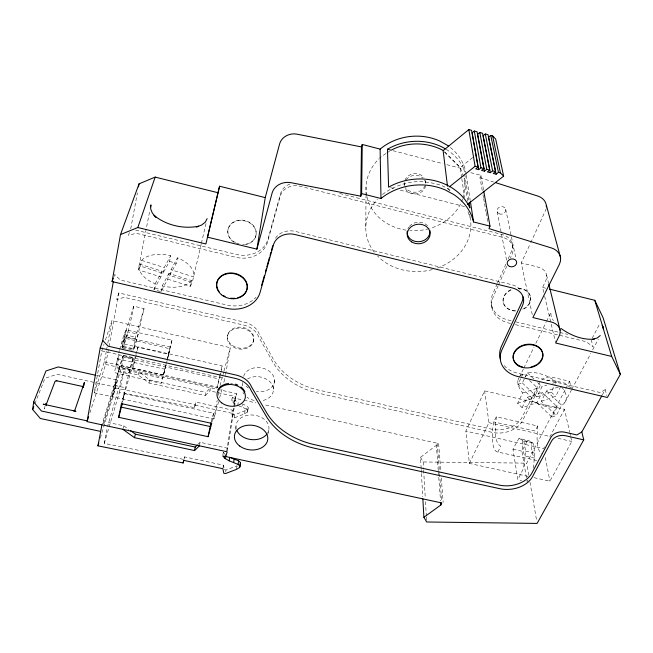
<?xml version="1.0" encoding="UTF-8"?>
<svg xmlns="http://www.w3.org/2000/svg" width="653" height="653" viewBox="0 0 653 653"><rect width="100%" height="100%" fill="white"/><g stroke="black" fill="none" stroke-linecap="round" stroke-linejoin="round"><path stroke-width="0.49" stroke-dasharray="3.27 2.45" d="M365.802 226.624L365.982 196.357M365.99 195.345L366.031 187.272M122.34 347.845L124.821 334.695L133.71 306.216L144.035 308.608L136.942 339.193L134.102 348.808L132.992 350.383M132.959 350.245L135.538 337.136L144.035 308.608M166.099 364.121A33.442 0.531 -77 0 0 164.221 372.047L163.552 374.879L116.267 364.635L118.324 354.628M533.346 468.144L534.889 453.19L533.036 443.085L528.391 440.449L518.898 438.424L512.972 449.207L517.853 479.694L521.551 480.51M519.143 438.359L523.869 441.012L525.624 451.117L523.6 468.193L517.853 479.694M268.342 433.38L268.979 427.797M273.427 389.212L274.48 380.079M109.133 426.94L119.523 392.102L194.463 407.692L195.753 402.052L232.264 410.117L231.758 413.251L232.59 417.642L234.174 417.993L244.606 413.839L247.454 412.092L248.32 407.545L246.573 405.88L242.418 403.929M247.454 412.092L248.32 407.545M236.541 469.344L237.055 465.793L239.316 464.463M244.606 413.839L245.063 410.704L247.903 408.966M247.879 410.672L246.124 409.007L246.573 405.88M44.975 406.248L44.6 408.851L45.318 406.958M253.454 341.658A13.305 10.497 8.8 0 0 236.582 328.304A13.305 10.497 8.8 0 0 231.554 345.837A13.305 10.497 8.8 0 0 253.454 341.658L253.593 340.752A13.289 10.497 8.9 0 0 236.729 327.414A13.289 10.497 8.9 0 0 231.717 344.939A13.289 10.497 8.9 0 0 253.593 340.752M246.124 409.007L241.953 407.048L242.304 404.713M167.666 358.162L169.984 348.792L124.576 338.156L123.441 343.813L168.645 354.359L169.976 348.808M235.488 429.478L236.337 423.919M242.655 382.699L242.23 385.433A15.827 12.097 6.9 0 1 243.185 383.213M225.742 471.784L226.028 470.013L237.055 465.793M234.174 417.993L234.664 414.859L245.063 410.704M226.681 451.06L235.088 398.248L236.419 393.579L220.102 389.939M227.326 450.913L234.198 407.594M234.354 406.607L236.419 393.579M223.008 467.826L223.432 465.173L184.521 456.863L183.852 459.434L104.227 443.395L107.337 427.47M233.905 403.26L234.403 400.15L232.199 397.644L231.693 400.754L233.905 403.26L237.749 405.513L238.231 402.395L234.403 400.15M222.853 455.059L223.277 452.415L226.362 453.043M255.829 236.125L255.894 235.709M223.84 382.413L225.416 375.573M225.587 374.577L230.305 347.698L111.949 320.599L105.28 340.474M114.267 276.423L114.626 274.423L120.307 280.039L226.746 304.992A28.863 23.59 10.8 0 0 256.041 297.262M218.575 401.677L213.833 419.014L94.22 392.796L101.778 350.881L104.007 344.253M211.89 422.45L213.564 413.227L124.372 393.604L121.711 402.73M220.51 374.953L220.836 373.141M221.008 372.234L222.159 365.9L138.02 346.849L135.408 355.795L132.665 369.165L216.992 387.996L220.257 375.883M227.562 335.691L227.726 334.793M213.833 419.014L217.196 400.338M218.078 395.424L218.608 392.477M218.788 391.49L219.318 388.543M126.29 330.002L124.772 336.956A33.638 2 -76.8 0 0 121.001 347.029M216.992 387.996L220.159 373.32M94.22 392.796L104.374 361.827L106.357 351.028M106.537 350.049L107.084 347.102M107.802 343.176L111.949 320.599M89.869 412.884L105.655 364.39L108.773 347.518M108.961 346.531L118.87 292.944L244.549 322.19A19.639 15.509 8.9 0 1 259.037 333.65L273.003 358.644A69.006 55.04 2.5 0 0 318.329 390.012L491.456 429.152A24.071 17.949 -6.6 0 0 522.139 417.202L539.639 382.413M130.714 228.934L137.383 192.872M199.434 445.819L200.104 442.301L227.75 448.268L227.195 450.178M205.287 395.538L209.907 390.886L210.503 387.792L205.899 392.437L205.287 395.538L149.015 383.042L138.183 374.904L123.588 371.655L107.533 426.474M103.819 423.846L115.05 387.049L116.463 379.842L96.726 375.467M167.748 279.158L190.341 286.324L191.664 280.627L168.98 273.436L167.748 279.158L160.948 291.736L153.961 289.524L155.169 283.729A27.85 15.721 12.2 0 1 139.383 264.041L162.099 271.248L160.891 276.986L138.256 269.811L149.774 210.78M100.284 438.13L115.548 387.996L119.556 367.492L102.243 423.846M140.436 266.13L141.562 260.384A27.85 15.721 12.2 0 1 170.76 255.658L169.543 261.314L162.94 273.272L140.436 266.13L138.256 269.811M123.752 355.379L122.552 356.873L119.597 366.496L115.124 383.988L112.585 396.82L121.474 367.647L123.784 355.379L133.792 357.754L131.375 369.859L122.854 399.073L129.882 368.79L132.714 359.158L133.792 357.632M133.71 306.216L131.033 319.644L126.641 336.85L123.67 346.449L122.389 347.984M163.544 374.871L164.768 369.182A33.597 0.531 -77 0 1 166.335 362.497M119.523 392.102L123.588 371.655M122.601 402.354L124.372 393.604M115.499 367.59L114.463 372.626L161.364 383.376L166.246 364.113L162.556 378.414L115.499 367.59L116.144 365.541A34.462 1.722 -76.1 0 0 119.899 355.134M132.665 369.165L136.461 354.457M137.236 350.653L138.02 346.849M183.983 459.508L184.521 456.863M194.463 407.692L195.753 402.052M228.052 229.342L228.142 228.925M162.94 273.272L164.156 267.55L170.76 255.658M160.948 291.736L162.181 285.949L168.98 273.436M201.157 244.304L192.227 282.561L169.756 275.435L170.996 269.73L177.477 257.796A27.85 15.721 12.2 0 1 193.549 276.88L170.996 269.73M119.621 349.575L123.956 334.565L126.062 329.871L172.057 340.131L170.539 346.996A33.442 0.531 -77 0 0 167.764 357.264M169.756 275.435L176.237 263.445L177.477 257.796M201.385 243.316L205.997 223.571M167.658 358.366L168.645 354.359M166.703 362.252L167.184 360.309M118.74 352.995L119.36 350.539M149.015 383.042L149.831 379.964L139.04 371.843L138.183 374.904M221.155 369.606L222.159 365.9M220.02 385.613L223.718 372.006M223.979 371.035L230.305 347.698M211.246 421.756L213.564 413.227M219.628 397.824L222.257 388.192M122.854 429.323L123.833 425.846L108.308 422.491M104.227 443.395L108.847 427.911M103.15 423.275L116.463 379.842M546.381 208.536L530.734 242.753M118.87 292.944L116.634 299.539L124.225 297.335L244.059 325.178A19.712 15.533 8.9 0 1 258.604 336.662L272.636 361.705A69.275 55.138 2.5 0 0 318.142 393.122L491.897 432.327A24.153 17.974 -6.5 0 0 522.702 420.369L540.276 385.531A9.942 7.452 -9.6 0 1 541.541 383.727M124.576 338.156L123.85 340.85A34.462 1.722 -76.1 0 1 122.054 347.559M116.291 364.635L117.026 361.811A33.638 2 -76.8 0 1 119.083 353.869M129.441 232.525L128.486 235.219L136.338 233.309L235.823 257.282A27.002 22.765 11.8 0 0 267.575 241.92L280.219 196.259A16.529 14.39 7.7 0 1 300.282 186.285L502.59 237.317A16.276 13.493 -11.2 0 1 512.058 254.286L510.417 258M34.878 403.815L44.91 378.324L57.138 374.275L115.05 387.049M482.257 190.652L479.971 177.673L480.91 175.306L469.507 172.335M170.515 347.053L124.772 336.956M497.202 283.818L492.713 294.005A26.161 20.929 -10.6 0 0 507.895 319.946L511.813 320.892M497.61 282.896L506.173 263.453M508.205 258.825L511.47 251.421A16.211 13.46 -11.3 0 0 502.035 234.492L338.099 193.076M498.125 285.826L493.203 296.96A26.267 20.969 -10.6 0 0 508.434 322.957L510.401 323.431M498.533 284.904L506.728 266.351M438.261 470.584L436.367 445.273L437.281 443.248L263.836 404.648M528.048 476.364L469.385 463.41L465.85 431.127L484.599 390.886L564.478 409.333L569.563 431.723M532.26 314.575L521.233 262.906L530.301 243.667M543.753 292.381L542.586 287.418L545.761 280.7A13.272 10.709 -12.5 0 0 538.382 267.191L521.233 262.906M536.717 460.447L497.978 452.08A32.683 9.917 -78.3 0 1 493.676 421.911L496.296 416.834L537.778 425.985L537.607 428.646A32.65 11.297 -78.3 0 0 541.313 453.819M469.385 463.41L488.95 422.662L484.599 390.886M518.066 379.891L518.955 378.063M519.396 377.148L523.396 368.929M523.845 368.014L534.064 346.996M535.835 343.339L546.055 322.329M546.504 321.415L550.944 312.281L551.059 316.134L553.32 320.672M497.978 452.08C497.839 450.456 502.239 446.644 499.847 445.379A32.83 10.015 -78.2 0 1 496.076 419.504L496.296 416.834M529.534 380.421L537.607 388.111L532.448 398.354L517.943 384.356L522.931 374.128L525.869 376.92M517.943 384.356L522.367 382.96L524.865 377.85M525.29 377.001L527.371 372.749A26.136 14.39 26.5 0 1 556.429 381.981L555.564 383.67M536.913 402.664L551.867 417.096L557.254 406.835L542.129 392.412L536.913 402.664L522.098 407.676L517.633 403.293L522.743 392.951A26.136 14.39 26.5 0 1 518.711 378.12M522.098 407.676L527.265 397.326L542.129 392.412M190.341 286.324L192.227 282.561M522.367 382.96L536.872 396.885L542.047 386.666L546.839 385.107M561.58 386.927A26.136 14.39 26.5 0 1 561.686 405.293L556.283 415.537L541.337 401.171L546.561 390.951L559.988 386.511M536.872 396.885L551.214 392.11L555.132 384.511M526.432 477.792L521.927 451.215L527.085 441.273L528.391 440.449M541.337 401.171L555.679 396.33L560.943 386.192M528.783 475.204L526.71 463.148L565.367 389.417M565.841 388.519L569.612 381.319L552.479 377.295A9.901 7.444 -9.6 0 0 541.729 379.801M592.189 338.262L599.732 323.872M564.731 402.689L571.359 390.159M571.832 389.261L590.769 353.469M592.663 349.886L598.344 339.144M544.545 446.832L543.598 448.619L465.85 431.127M549.769 437.012L564.478 409.333M528.032 479.979L527.102 481.734L526.604 478.78M534.015 477.686L549.924 481.196L571.783 441.452L570.673 436.588M153.961 289.524L160.891 276.986M602.295 394.983L605.217 389.702L606.857 395.538M155.169 283.729L162.099 271.248M198.014 444.334L200.104 442.301M461.655 177.632L460.177 167.592L472.796 157.446M421.161 468.503L420.532 457.329L436.367 445.273M386.013 153.504L381.752 156.263A49.546 43.416 -6.4 0 0 379.605 158.197M386.862 152.949L390.265 150.745M382.519 194.488C393.612 185.901 407.301 181.567 421.275 181.485C431.666 182.848 443.82 183.901 451.378 191.982M605.217 389.702L600.197 392.543L517.478 373.149A28.006 21.614 -9.5 0 1 503.855 365.256M551.867 417.096L556.283 415.537M517.633 403.293L532.448 398.354M522.743 392.951L537.607 388.111M552.593 383.229L556.429 381.981M420.532 457.329L423.152 461.965L526.71 463.148M537.778 425.985L534.978 430.988L493.676 421.911M115.548 387.996L195.108 404.574M232.199 397.644L243.022 400.011M231.693 400.754L234.598 401.358L235.929 396.681L209.907 390.886M224.338 469.654L226.028 470.013M117.279 358.856L164.768 369.182M195.116 405.17L231.758 413.251M234.664 414.859L233.088 414.508L232.264 410.117M149.831 379.964L205.899 392.437M114.797 385.433L125.156 387.719M525.624 451.117L534.889 453.19M512.972 449.207L521.927 451.215M104.374 361.827L217.514 387.115M119.597 366.496L129.882 368.79M121.474 367.647L131.375 369.859M105.655 364.39L219.139 389.719M244.01 400.232L255.903 402.885M122.356 347.984L128.135 349.29M129.106 349.51L131.996 350.163M523.869 441.012L533.036 443.085M101.778 350.881L224.893 378.56M122.552 356.873L132.714 359.158M135.285 360.154L218.665 378.887M124.821 334.695L135.538 337.136M126.641 336.85L136.942 339.193M488.95 422.662L550.087 436.53M557.972 438.318L571.783 441.452M123.67 346.449L134.102 348.808M135.653 230.125L236.362 254.425A26.887 22.716 11.8 0 0 267.991 239.104L280.594 193.541A16.464 14.358 7.7 0 1 291.311 183.615M515.739 321.839L558.886 332.255M559.866 332.491L567.71 334.385M515.331 324.623L586.239 341.707L593.177 346.947L591.243 340.066M542.586 287.418L546.52 288.389M390.543 187.689L394.445 188.684M400.346 190.194L465.214 206.74M393.073 150.696L442.897 163.658M446.799 164.67L463.981 169.143L464.585 173.118M479.971 177.673L493.562 181.999M169.543 261.314L176.237 263.445M141.562 260.384L164.156 267.55M238.59 405.823L241.953 407.048M123.833 425.846L128.796 429.413M570.567 387.776L564.657 383.107L553.164 380.405A9.942 7.452 -9.6 0 0 545.565 381.017M551.214 392.11L555.679 396.33M527.371 372.749L533.974 379.009M537.639 382.487L542.047 386.666M546.561 390.951L561.686 405.293M447.729 188.162L451.345 191.68M444.513 151.806L460.136 167.323L463.483 176.334M444.546 152.076L460.177 167.592M223.277 452.415L225.636 454.986M467.956 211.662L470.07 217.269A52.615 44.984 -5.5 0 1 436.906 268.187M546.577 275.093L548.504 282.969M569.612 381.319L571.31 388.355M544.684 296.356L555.434 342.017M569.783 432.694L570.453 435.616M530.489 296.805L530.587 297.246A13.909 11.125 -10.6 0 1 522.498 309.702M505.683 209.164L511.217 235.864M511.421 236.851L515.731 257.617M512.319 244.393L512.907 247.25M223.432 465.173L223.979 467.858M545.32 457.5L549.924 481.196M497.178 211.67L501.398 233.464M501.586 234.46L506.573 260.212M480.91 175.306L483.587 190.252M503.202 302.127L503.275 302.568M482.967 194.651L483.498 197.647M483.669 198.643L484.379 202.634M484.55 203.638L485.963 211.621M486.142 212.625L488.077 223.612M529.999 482.232L536.586 520.4M491.497 304.935L491.978 307.914M466.16 174.327L465.703 171.347A51.693 45.449 -6.6 0 0 449.501 146.835M466.315 175.322L470.168 200.128M464.74 174.114L468.854 200.977M467.646 201.214L464.152 178.138A49.546 43.416 -6.4 0 1 463.05 197.924M469.613 214.257L470.07 217.269M461.81 178.636L464.618 197.712M425.511 182.465L425.356 180.718A10.611 9.322 -6.6 0 1 425.568 183.142M438.628 443.55L440.751 470.878M441.297 477.963L443.175 502.247M437.281 443.248L439.502 472.592M439.583 473.605L441.812 502.949M438.334 471.597L440.53 500.965M423.152 461.965L423.577 469.091M423.634 470.103L425.25 497.578M425.487 501.643L426.327 515.886M426.385 516.907L426.621 520.972M421.218 469.523L421.389 472.568M421.446 473.588L422.76 496.949M404.509 184.538L404.411 182.791A10.611 9.322 -6.6 0 0 404.656 185.215M557.254 406.835A26.136 14.39 26.5 0 1 527.265 397.326M520.417 375.859A26.136 14.39 26.5 0 1 522.931 374.128M275.525 238.157A17.696 14.962 7.1 0 1 295.327 231.423L511.789 284.708A17.394 13.974 -10 0 1 520.425 289.989M166.948 359.901A33.597 0.531 -77 0 1 172.057 340.131M233.913 242.19A14.301 12.081 11.8 0 1 232.754 222.853A14.301 12.081 11.8 0 1 254.817 228.207A14.301 12.081 11.8 0 1 244.467 244.753M518.351 288.593A13.909 11.125 -10.6 0 1 530.579 297.188M515.478 311.057A13.909 11.125 -10.6 0 1 503.153 301.784A13.909 11.125 -10.6 0 1 512.94 289.369M425.062 185.55A10.611 9.322 -6.6 0 1 415.863 192.194A10.611 9.322 -6.6 0 1 405.603 187.468M404.893 180.375A10.611 9.322 -6.6 0 1 413.659 173.69A10.611 9.322 -6.6 0 1 423.985 177.738M191.664 280.627A27.85 15.721 12.2 0 1 162.181 285.949M446.244 149.349A52.134 45.694 -6.4 0 1 463.981 169.143M425.634 185.705A10.636 9.338 -6.5 0 1 412.778 193.843A10.636 9.338 -6.5 0 1 404.991 182.122M406.158 179.869A10.636 9.338 -6.5 0 1 423.013 178.196M424.589 180.179A10.636 9.338 -6.5 0 1 425.723 184.897M518.262 288.161A13.901 11.125 -10.6 0 1 530.481 296.748A13.901 11.125 -10.6 0 1 522.408 309.261M515.388 310.616A13.901 11.125 -10.6 0 1 503.071 301.343A13.901 11.125 -10.6 0 1 512.858 288.928M235.578 242.671A14.293 12.072 11.8 0 1 232.378 222.763A14.293 12.072 11.8 0 1 255.135 228.289A14.293 12.072 11.8 0 1 242.712 244.402M239.047 243.928A14.293 12.072 11.8 0 1 236.41 243.055M247.495 378.993A15.827 12.097 6.9 0 1 271.509 383.678A15.827 12.097 6.9 0 1 262.286 400.624M254.188 400.452A15.827 12.097 6.9 0 1 247.005 397.212M243.838 393.971A15.827 12.097 6.9 0 1 242.965 392.486M243.626 376.324A15.656 12.048 7 0 1 261.91 367.957A15.656 12.048 7 0 1 274.244 382.544A15.656 12.048 7 0 1 256.433 391.474M248.336 388.045A15.656 12.048 7 0 1 246.303 386.192M407.905 228.664A11.436 9.746 -5.3 0 1 408.802 227.113M409.358 226.395A11.436 9.746 -5.3 0 1 427.544 225.767M462.748 198.83A49.546 43.416 -6.4 0 1 429.968 228.395M429.037 228.664A49.546 43.416 -6.4 0 1 409.847 230.542M406.003 230.117A49.546 43.416 -6.4 0 1 366.904 196.659M366.708 195.737A49.546 43.416 -6.4 0 1 378.911 158.867M432.335 269.583A52.615 44.984 -5.5 0 1 377.63 256.058M374.3 252.229A52.615 44.984 -5.5 0 1 377.385 199.353M230.599 383.466A14.252 10.807 8.3 0 1 232.468 383.597M236.239 428.727A16.562 12.301 6.7 0 1 254.482 415.202A16.562 12.301 6.7 0 1 267.518 433.217M522.343 440.13L522.335 443.387A32.544 11.011 -78 0 0 524.228 454.431L525.094 456.096L534.391 458.071L533.517 456.439A32.511 11.289 -78 0 1 531.509 445.387L531.501 442.212L522.343 440.13M134.632 345.992L133.734 349.331L123.254 346.947L124.16 343.69A33.776 1.747 -76.4 0 1 127.4 333.226L127.906 331.912L138.224 334.156L137.734 335.511A33.736 1.412 -76.5 0 0 134.632 345.992M133.073 358.644L132.2 361.884A34.242 1.469 -76.5 0 1 129.106 372.422L128.592 373.875L118.307 371.484L118.846 370.063A34.291 1.812 -76.5 0 0 122.078 359.542L122.952 356.375L133.073 358.644M499.21 213.825A4.44 3.755 -13.5 0 0 505.83 210.135A4.44 3.755 -13.5 0 0 499.243 207.262A4.44 3.755 -13.5 0 0 499.21 213.825"/><path stroke-width="0.98" d="M256.89 249.144L265.24 197.614L219.579 186.219L207.499 237.153L256.89 249.144L272.179 192.766C274.489 185.06 283.337 181.224 290.879 182.677L360.783 196.178L361.631 193.598L362.244 144.468L380.119 149.113A51.693 45.449 -6.6 0 1 439.575 140.958L447.183 145.178A51.693 45.449 -6.6 0 1 448.742 146.272M360.783 196.178L361.468 146.917L362.244 144.468M546.398 206.968C546.716 201.989 542.774 197.688 538.227 196.21L495.505 182.611M546.422 205.401L560.592 257.706L560.519 260.98L559.45 264.179L532.897 317.554L551.336 322.027A14.284 11.109 -11.1 0 1 559.148 336.058L555.67 343.013L611.681 356.44L620.35 374.308L607.404 397.489L518.098 376.593A28.128 21.655 -9.4 0 1 501.969 349.747L522.473 305.604A17.476 13.999 -9.9 0 0 512.425 287.973L294.993 234.533A17.778 14.995 7 0 0 273.444 244.908L260.09 292.397A28.985 23.639 10.8 0 1 226.126 308.273L112.087 281.59L120.503 234.566L139.048 183.852L155.161 177.102L218.037 192.741M100.464 431.38L40.315 418.483L32.65 409.48L33.678 401.995L45.963 370.953L58.248 366.945L95.738 375.255M239.561 467.564L240.508 462.569L238.639 460.863L229.734 457.288L229.187 460.822L238.125 464.405L240.002 466.111L239.561 467.564L236.541 469.344L225.465 473.564L223.783 473.205L222.869 468.715L183.795 460.389L183.134 462.969L97.942 445.844L101.941 424.817M240.002 466.111L240.508 462.569M238.125 464.405L238.639 460.863M233.668 462.406L234.198 458.863M229.187 460.822L225.073 458.52L225.497 455.867M83.804 385.882L84.384 382.47L74.907 410.035L73.03 410.713L75.928 411.268L43.212 404.191L46.518 404.974L45.359 403.636M113.369 281.435L102.741 340.523L100.203 347.992L87.029 421.609L227.187 451.794L225.799 456.578L222.706 455.941L225.073 458.52M208.087 436.694L211.719 423.373L121.442 403.644L118.683 417.316L208.087 436.694L210.984 422.703M138.493 186.864L139.048 183.852M150.549 206.838L150.933 204.862L150.647 208.838L152.329 213.049L155.887 217.22L153.977 215.359C166.221 225.334 183.134 229.252 198.585 226.232L197.051 226.787M122.854 429.323L134.485 437.673L194.553 450.57L195.239 447.052L197.32 445.02M118.683 417.316L122.405 403.334M183.134 462.969L183.673 460.316M219.579 186.219L205.891 243.977L137.824 227.53L120.503 234.566M134.485 437.673L135.416 434.18L130.453 430.605M265.24 197.614L279.647 143.782C281.729 136.591 289.883 132.755 296.952 134.159L361.468 146.917M261.657 285.279L264.375 275.607M265.461 271.746L266.277 268.84M266.816 266.906L269.534 257.241M270.081 255.307L270.897 252.409M271.436 250.474L272.799 245.642M97.942 445.844L98.815 442.946M87.347 420.638L88.612 416.761M137.824 227.53L155.161 177.102M112.087 281.59L113.361 278.007M46.037 405.056L55.056 381.336L56.893 380.715M32.65 409.48L33.768 406.648M483.767 191.247L489.995 226.126L488.958 228.599L551.818 248.091C556.185 249.487 559.89 253.062 560.592 257.706M601.805 395.865L581.831 431.951L583.741 439.877L537.101 523.412L426.687 521.992L423.903 517.266L440.832 505.014L441.812 502.949L225.799 456.578M207.148 218.633L205.262 222.191L201.565 225.065L196.284 227.056M194.553 450.57L199.434 445.819M478.657 169.649L472.152 132.812L474.307 131.049L477.057 131.784L483.881 168.58L480.959 167.813L478.657 169.649L475.735 168.882L478.037 167.054L471.556 130.322L468.805 129.588L443.126 150.663L447.485 186.187M490.321 172.686L483.122 135.726L485.293 133.971L488.028 134.698L495.545 171.617L492.631 170.857L490.321 172.686L487.407 171.927L489.717 170.098L482.551 133.236L479.8 132.51L477.637 134.273L484.493 171.168L481.579 170.409L483.881 168.58M467.377 204.511L503.634 176.155L495.66 139.048L492.615 135.914L490.77 135.424L488.599 137.179L496.133 174.204L493.227 173.445L495.545 171.617M449.297 186.913L475.106 166.286L478.037 167.054M600.238 335.569L597.209 337.976L592.704 339.323M484.493 171.168L486.803 169.339L489.717 170.098M496.133 174.204L498.451 172.376L500.41 172.89L503.634 176.155M581.831 431.951L576.836 434.947L564.649 432.172A10.562 7.624 -8.8 0 0 550.903 437.388L531.975 472.943A25.63 18.341 -5.9 0 1 499.227 485.081L314.966 444.766A73.707 56.607 2.5 0 1 266.53 412.549L251.495 386.829A20.969 15.941 8.3 0 0 235.953 375.018L108.12 346.18L102.741 340.523M594.385 339.119C582.362 340.221 570.591 335.316 560.951 328.451M86.996 420.826L41.392 410.998L33.678 401.995M135.416 434.18L195.239 447.052M121.613 407.219L209.956 426.491M56.085 380.658L83.478 386.674M100.203 347.992L235.39 378.43A21.059 15.966 8.3 0 1 251.005 390.265L266.114 416.026A74.018 56.697 2.5 0 0 314.754 448.301L499.725 488.681A25.736 18.366 -5.9 0 0 532.603 476.535L551.63 440.938A10.603 7.632 -8.7 0 1 565.433 435.714L583.741 439.877M549.475 289.116L594.769 300.298L603.037 317.57L620.35 374.308M361.631 193.598L380.985 198.504A55.88 47.587 -5.3 0 1 445.403 190.023L453.631 194.472A55.88 47.587 -5.3 0 1 473.556 221.963L489.995 226.126M469.156 202.969L469.915 207.94A55.366 47.343 -5.5 0 0 388.6 187.191L387.466 149.235L391.123 150.19C407.121 141.693 427.095 141.921 443.093 150.402M82.36 386.315L83.511 387.58M594.769 300.298L611.681 356.44M548.749 283.949L560.086 330.238M492.615 135.914L500.41 172.89M490.77 135.424L498.451 172.376M485.293 133.971L492.631 170.857M479.8 132.51L486.803 169.339M474.307 131.049L480.959 167.813M468.805 129.588L475.106 166.286M470.323 201.124L473.556 221.963M440.685 502.99L440.832 505.014M422.875 498.982L423.903 517.266M380.119 149.113L380.985 198.504M522.963 296.829A17.394 13.974 -10 0 1 521.804 302.298L501.406 346.351A28.006 21.614 -9.5 0 0 500.541 359.452M219.22 291.801A15.411 12.57 10.8 0 1 224.461 274.154A15.411 12.57 10.8 0 1 245.83 281.035A15.411 12.57 10.8 0 1 237.643 297.735M234.786 298.233A15.411 12.57 10.8 0 1 230.819 298.16M225.105 296.495A15.411 12.57 10.8 0 1 223.391 295.556M519.192 365.745A14.954 11.517 -9.4 0 1 516.564 349.118A14.954 11.517 -9.4 0 1 538.284 346.792A14.954 11.517 -9.4 0 1 537.917 363.737M536.407 364.774A14.954 11.517 -9.4 0 1 534.742 365.656M533.876 366.031A14.954 11.517 -9.4 0 1 531.118 366.913M522.571 366.962A14.954 11.517 -9.4 0 1 519.992 366.113M387.466 149.235A52.134 45.694 -6.4 0 1 445.411 148.843M429.837 230.378A11.436 9.746 -5.3 0 1 418.646 241.732A11.436 9.746 -5.3 0 1 407.178 231.154M218.665 388.723A14.252 10.807 8.3 0 1 223.571 384.805M224.363 384.478A14.252 10.807 8.3 0 1 228.746 383.523M235.227 384.144A14.252 10.807 8.3 0 1 237.839 385.09M240.9 386.903A14.252 10.807 8.3 0 1 244.883 391.89M267.044 433.91A16.562 12.301 6.7 0 1 251.013 439.559A16.562 12.301 6.7 0 1 236.77 430.319M603.364 327.463L602.27 325.194L603.568 329.52L603.364 327.463M509.52 266.432A4.791 3.926 -11.8 0 0 516.694 262.588A4.791 3.926 -11.8 0 0 509.601 259.576A4.791 3.926 -11.8 0 0 509.52 266.432M411.733 241.945A11.468 9.762 -5.3 0 0 430.033 234.941A11.468 9.762 -5.3 0 0 414.247 225.089A11.468 9.762 -5.3 0 0 411.733 241.945M221.612 402.819A14.268 10.807 8.3 0 0 245.071 398.559A14.268 10.807 8.3 0 0 226.885 384.772A14.268 10.807 8.3 0 0 221.612 402.819M519.143 366.186A14.97 11.517 -9.4 0 0 542.839 356.701A14.97 11.517 -9.4 0 0 522.188 346.066A14.97 11.517 -9.4 0 0 519.143 366.186M221.563 294.805A15.427 12.57 10.8 0 0 246.883 289.769A15.427 12.57 10.8 0 0 227.285 273.762A15.427 12.57 10.8 0 0 221.563 294.805M239.7 446.015A16.749 12.35 6.6 0 0 267.379 441.224A16.749 12.35 6.6 0 0 246.254 425.454A16.749 12.35 6.6 0 0 239.7 446.015"/></g></svg>
